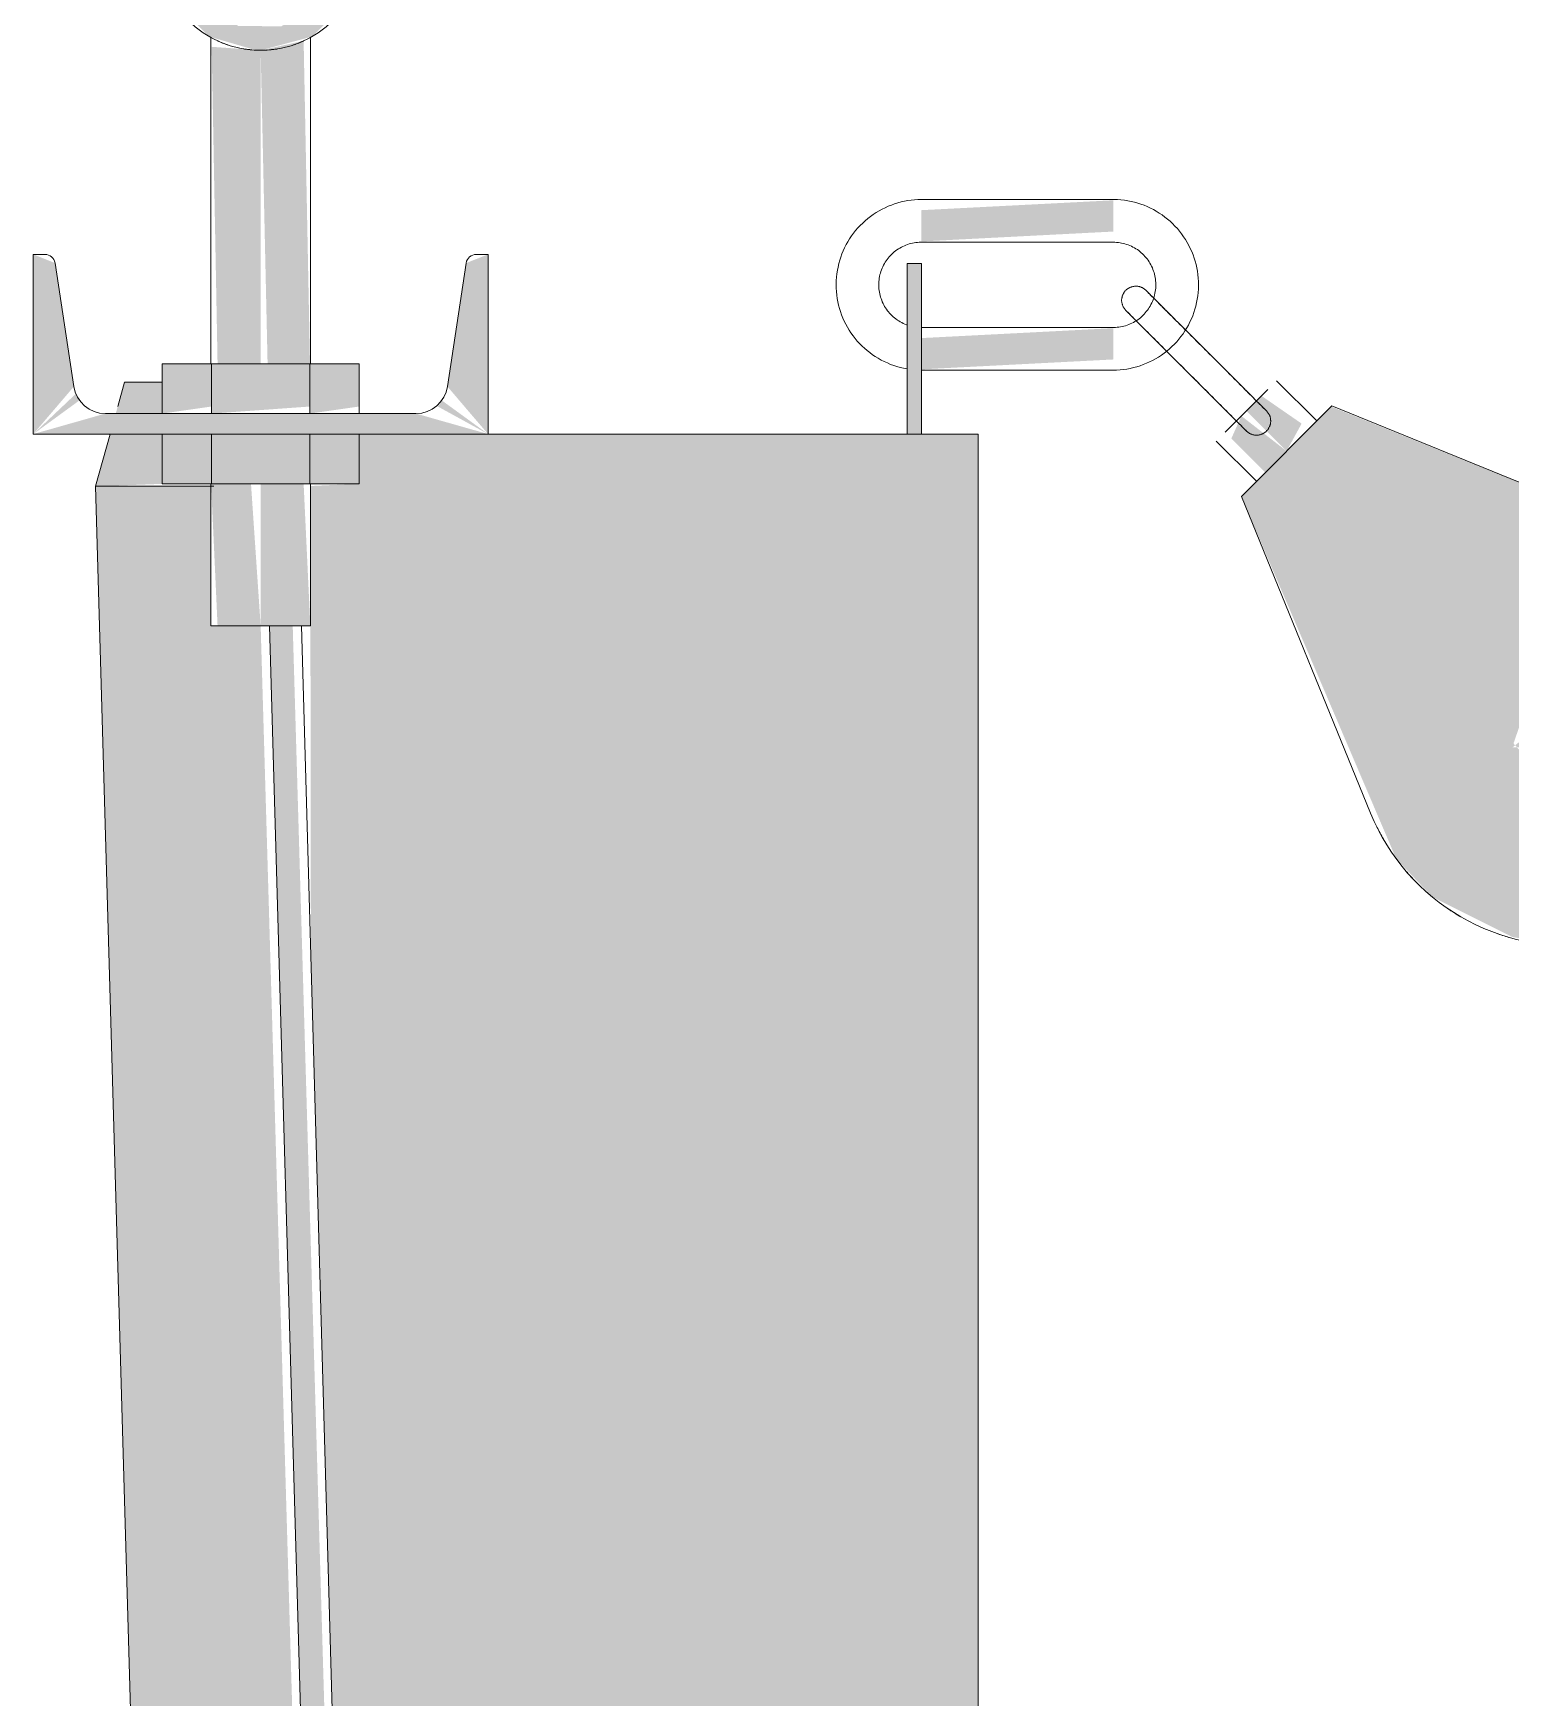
# Model space of a CAD drawing. Header units: inches. Extents: x -55396 to -733, y -290 to 853.
# Drawn here: x -25824.02 to -25811.02, y 270.26 to 284.9 of the extents above; entities that cross this region are included whole.
import ezdxf

# ---------------------------------------------------------------- set-up
doc = ezdxf.new("R2010")
doc.units = ezdxf.units.IN
doc.header["$MEASUREMENT"] = 0
doc.layers.add('Q-SPCQ', color=91, linetype='Continuous', lineweight=9)

# ---------------------------------------------------------------- blocks, each defined once
blk = doc.blocks.new('Basketball_Backstop-Performance_Sports_Systems-3103-Ceiling_Hung - 27_-0_ to 27_-11 7_8_-V29-Section 13')
at = {"layer": 'Q-SPCQ'}
for points in [[(-25822.015, 284.75), (-25821.562, 284.871), (-25821.23, 285.203), (-25821.113, 285.687), (-25821.23, 286.109), (-25821.265, 286.089), (-25821.302, 285.465), (-25821.503, 285.144), (-25821.832, 284.962), (-25822.209, 284.963), (-25822.546, 285.157), (-25822.742, 285.514), (-25822.874, 285.931), (-25822.916, 285.615), (-25822.8, 285.203), (-25822.468, 284.871), (-25822.088, 284.76)], [(-25816.203, 283.069), (-25814.515, 283.156), (-25814.515, 283.431), (-25816.203, 283.344), (-25816.203, 283.088)], [(-25816.203, 281.375), (-25816.203, 282.875), (-25816.328, 282.875), (-25816.328, 281.375)], [(-25816.203, 281.944), (-25814.515, 282.031), (-25814.515, 282.306), (-25816.203, 282.219), (-25816.203, 281.963)], [(-25822.881, 281.555), (-25822.448, 281.617), (-25822.448, 281.992), (-25822.881, 281.992), (-25822.881, 281.617)], [(-25822.448, 281.555), (-25821.582, 281.617), (-25821.582, 281.992), (-25822.448, 281.992), (-25822.448, 281.617)], [(-25821.582, 281.555), (-25821.149, 281.617), (-25821.149, 281.992), (-25821.582, 281.992), (-25821.582, 281.617)], [(-25812.99, 281.225), (-25812.858, 281.467), (-25813.211, 281.711), (-25813.344, 281.578)], [(-25813.178, 281.037), (-25812.99, 281.225), (-25813.388, 281.534), (-25813.476, 281.336), (-25813.296, 281.156)], [(-25822.881, 280.937), (-25822.448, 280.937), (-25822.448, 281.375), (-25822.881, 281.375)], [(-25822.448, 280.937), (-25821.582, 280.937), (-25821.582, 281.375), (-25822.448, 281.375)], [(-25821.582, 280.937), (-25821.149, 280.937), (-25821.149, 281.375), (-25821.582, 281.375)], [(-25818.307, 152.543), (-25822.015, 279.687), (-25822.453, 279.687), (-25822.453, 280.918), (-25823.467, 280.918), (-25819.801, 152.543), (-25819.672, 152.543)], [(-25818.307, 152.543), (-25818.282, 152.633), (-25818.365, 164.434), (-25821.733, 279.687), (-25821.938, 279.687), (-25818.368, 154.669)]]:
    blk.add_hatch(color=256, dxfattribs=at).paths.add_polyline_path(points, flags=0)
h = blk.add_hatch(color=256, dxfattribs=at)
h.paths.add_polyline_path([(-25822.325, 279.687), (-25822.015, 279.687), (-25822.1, 280.937), (-25822.451, 280.937), (-25822.394, 279.687)], flags=0)
h.paths.add_polyline_path([(-25822.203, 281.992), (-25822.015, 281.992), (-25822.015, 284.75), (-25822.446, 284.781), (-25822.394, 281.992), (-25822.262, 281.992)], flags=0)
h = blk.add_hatch(color=256, dxfattribs=at)
h.paths.add_polyline_path([(-25821.582, 279.687), (-25821.578, 279.687), (-25821.637, 280.937), (-25822.015, 280.937), (-25822.015, 279.687), (-25821.593, 279.687)], flags=0)
h.paths.add_polyline_path([(-25821.675, 281.992), (-25821.581, 281.992), (-25821.637, 284.833), (-25822.015, 284.75), (-25821.954, 281.992), (-25821.718, 281.992)], flags=0)
h = blk.add_hatch(color=256, dxfattribs=at)
h.paths.add_polyline_path([(-25820.015, 281.375), (-25820.015, 282.955), (-25820.207, 282.879), (-25820.372, 281.793), (-25820.222, 281.617)], flags=0)
h.paths.add_polyline_path([(-25820.015, 281.375), (-25820.422, 281.671), (-25820.456, 281.617)], flags=0)
h.paths.add_polyline_path([(-25824.015, 281.375), (-25820.015, 281.375), (-25820.649, 281.555), (-25823.381, 281.555)], flags=0)
h.paths.add_polyline_path([(-25824.015, 281.375), (-25823.609, 281.671), (-25823.641, 281.729), (-25823.759, 281.617)], flags=0)
h.paths.add_polyline_path([(-25824.015, 281.375), (-25823.658, 281.793), (-25823.824, 282.879), (-25824.015, 282.955), (-25824.015, 281.617)], flags=0)
h = blk.add_hatch(color=256, dxfattribs=at)
h.paths.add_polyline_path([(-25823.381, 280.918), (-25822.881, 280.937), (-25822.881, 281.375), (-25823.34, 281.375), (-25823.467, 280.918)], flags=0)
h.paths.add_polyline_path([(-25822.881, 281.555), (-25822.881, 281.832), (-25823.212, 281.832), (-25823.29, 281.555)], flags=0)
h = blk.add_hatch(color=256, dxfattribs=at)
h.paths.add_polyline_path([(-25810.427, 276.877), (-25809.973, 276.955), (-25809.552, 277.141), (-25809.189, 277.424), (-25808.872, 277.864), (-25808.72, 278.208), (-25808.642, 278.662), (-25808.696, 279.176), (-25808.823, 279.557), (-25809.071, 279.945), (-25809.405, 280.261), (-25810.384, 280.722), (-25812.598, 281.617), (-25813.388, 280.827), (-25812.026, 277.64), (-25811.71, 277.305), (-25811.003, 276.951), (-25810.646, 276.894)], flags=0)
h.paths.add_polyline_path([(-25810.646, 278.262), (-25810.515, 278.469), (-25810.676, 278.463), (-25810.658, 278.343)], flags=0)
h.paths.add_polyline_path([(-25811.003, 278.619), (-25810.765, 278.625), (-25810.792, 278.787), (-25810.905, 278.697)], flags=0)
h.paths.add_polyline_path([(-25810.872, 279.107), (-25810.731, 278.927), (-25810.732, 279.052), (-25810.807, 279.081)], flags=0)
h.paths.add_polyline_path([(-25810.027, 278.881), (-25810.268, 278.881), (-25810.174, 278.764), (-25810.055, 278.859)], flags=0)
h.paths.add_polyline_path([(-25810.158, 278.393), (-25810.299, 278.574), (-25810.338, 278.464), (-25810.25, 278.429)], flags=0)
h.paths.add_polyline_path([(-25810.646, 278.262), (-25810.994, 278.654), (-25810.833, 279.118), (-25810.322, 279.176), (-25810.051, 278.794), (-25810.221, 278.376), (-25810.628, 278.267)], flags=0)
h.paths.add_polyline_path([(-25810.345, 278.971), (-25810.434, 279.176), (-25810.515, 279.031), (-25810.372, 278.991)], flags=0)
h = blk.add_hatch(color=256, dxfattribs=at)
h.paths.add_polyline_path([(-25819.801, 116), (-25819.015, 116), (-25819.035, 119.783), (-25822.328, 119.75), (-25822.328, 116), (-25819.873, 116)], flags=0)
h.paths.add_polyline_path([(-25819.015, 120.217), (-25819.081, 128.75), (-25822.328, 128.75), (-25822.319, 128.312), (-25821.64, 128.312), (-25821.64, 128.125), (-25822.328, 128.125), (-25822.325, 120.204), (-25821.34, 120.233), (-25820.11, 120.242), (-25819.037, 120.217)], flags=0)
h.paths.add_polyline_path([(-25819.505, 120), (-25819.015, 120.125), (-25819.037, 120.207), (-25819.359, 120.065)], flags=0)
h.paths.add_polyline_path([(-25819.015, 119.823), (-25819.036, 119.938), (-25819.159, 119.875), (-25819.035, 119.83)], flags=0)
h.paths.add_polyline_path([(-25819.015, 129.25), (-25819.015, 135.471), (-25822.328, 135.438), (-25822.318, 129.875), (-25821.64, 129.875), (-25821.64, 129.687), (-25822.328, 129.687), (-25822.319, 129.25), (-25819.084, 129.25)], flags=0)
h.paths.add_polyline_path([(-25819.015, 135.904), (-25819.015, 152.543), (-25819.801, 152.543), (-25820.11, 161.788), (-25820.892, 161.753), (-25822.328, 161.75), (-25822.314, 135.891), (-25821.275, 135.925), (-25820.11, 135.929), (-25819.118, 135.906)], flags=0)
h.paths.add_polyline_path([(-25819.505, 135.687), (-25819.015, 135.812), (-25819.015, 135.904), (-25819.359, 135.752)], flags=0)
h.paths.add_polyline_path([(-25819.015, 135.511), (-25819.015, 135.623), (-25819.326, 135.623), (-25819.117, 135.547)], flags=0)
h.paths.add_polyline_path([(-25821.971, 162.187), (-25820.078, 162.248), (-25821.884, 224.125), (-25822.328, 224.125), (-25822.296, 162.203), (-25822.097, 162.193)], flags=0)
h.paths.add_polyline_path([(-25819.015, 187.186), (-25819.015, 224.75), (-25820.088, 224.75), (-25819.202, 193.73)], flags=0)
h.paths.add_polyline_path([(-25821.851, 224.312), (-25821.884, 224.75), (-25822.328, 224.75), (-25822.254, 224.312), (-25821.884, 224.312)], flags=0)
h.paths.add_polyline_path([(-25822.215, 225.25), (-25821.877, 225.25), (-25821.973, 225.687), (-25822.328, 225.687), (-25822.253, 225.25)], flags=0)
h.paths.add_polyline_path([(-25820.102, 225.25), (-25819.015, 225.25), (-25819.015, 281.375), (-25821.149, 281.375), (-25821.149, 280.937), (-25821.579, 280.918), (-25821.573, 276.734), (-25820.138, 226.49)], flags=0)
h.paths.add_polyline_path([(-25821.995, 225.875), (-25821.895, 225.875), (-25822.328, 241.022), (-25822.253, 225.875), (-25822.215, 225.875)], flags=0)
h = blk.add_hatch(color=256, dxfattribs=at)
h.paths.add_polyline_path([(-25816.147, 116), (-25815.703, 116), (-25815.703, 119.125), (-25816.39, 119.125), (-25816.39, 119.312), (-25815.703, 119.312), (-25815.703, 119.75), (-25819.015, 119.75), (-25819.015, 116), (-25816.39, 116)], flags=0)
h.paths.add_polyline_path([(-25816.138, 120.25), (-25815.703, 120.25), (-25815.703, 120.687), (-25816.39, 120.687), (-25816.39, 120.875), (-25815.703, 120.875), (-25815.703, 128.788), (-25817.107, 128.752), (-25819.015, 128.75), (-25818.993, 120.25), (-25816.147, 120.25)], flags=0)
h.paths.add_polyline_path([(-25819.015, 129.217), (-25816.524, 129.221), (-25815.703, 129.208), (-25815.703, 134.812), (-25816.39, 134.812), (-25816.39, 135), (-25815.703, 135), (-25815.703, 135.437), (-25819.015, 135.437), (-25819.015, 129.241)], flags=0)
h.paths.add_polyline_path([(-25818.525, 129), (-25819.015, 129.125), (-25818.948, 129.056)], flags=0)
h.paths.add_polyline_path([(-25819.015, 128.823), (-25818.525, 129), (-25819.015, 128.875)], flags=0)
h.paths.add_polyline_path([(-25816.39, 135.937), (-25815.703, 135.937), (-25815.703, 136.375), (-25816.39, 136.375), (-25816.39, 136.562), (-25815.703, 136.562), (-25815.785, 161.125), (-25816.39, 161.125), (-25816.39, 161.312), (-25815.703, 161.312), (-25815.784, 161.75), (-25818.289, 161.75), (-25818.282, 159.551), (-25818.307, 152.543), (-25819.015, 152.543), (-25819.015, 135.937), (-25816.609, 135.937)], flags=0)
h.paths.add_polyline_path([(-25816.147, 162.25), (-25815.703, 162.25), (-25815.784, 162.687), (-25816.39, 162.687), (-25816.39, 162.875), (-25815.703, 162.875), (-25815.741, 224.784), (-25817.107, 224.752), (-25819.015, 224.75), (-25819.015, 187.186), (-25818.282, 162.25), (-25816.39, 162.25)], flags=0)
h.paths.add_polyline_path([(-25819.015, 225.217), (-25816.325, 225.206), (-25815.703, 225.208), (-25815.703, 281.375), (-25819.015, 281.375), (-25819.015, 225.241)], flags=0)
h.paths.add_polyline_path([(-25818.525, 225), (-25819.015, 225.125), (-25819.015, 225.065)], flags=0)
h.paths.add_polyline_path([(-25819.015, 224.823), (-25818.525, 225), (-25819.015, 224.875)], flags=0)
for p, q in [((-25822.453, 284.862), (-25822.453, 281.992)), ((-25822.453, 284.862), (-25822.453, 281.992)), ((-25821.578, 281.992), (-25821.578, 284.862)), ((-25821.578, 281.992), (-25821.578, 284.862)), ((-25814.515, 283.437), (-25816.203, 283.437)), ((-25816.203, 283.062), (-25814.515, 283.062)), ((-25823.913, 282.955), (-25824.015, 282.955)), ((-25824.015, 282.955), (-25824.015, 281.375)), ((-25823.658, 281.793), (-25823.824, 282.879)), ((-25820.207, 282.879), (-25820.372, 281.793)), ((-25820.015, 282.955), (-25820.118, 282.955)), ((-25820.015, 281.375), (-25820.015, 282.955)), ((-25816.328, 281.375), (-25816.328, 282.875)), ((-25816.203, 282.875), (-25816.328, 282.875)), ((-25816.203, 282.875), (-25816.203, 281.375)), ((-25814.515, 282.312), (-25816.203, 282.312)), ((-25822.881, 281.992), (-25822.448, 281.992)), ((-25822.881, 281.992), (-25822.881, 281.555)), ((-25822.448, 281.992), (-25821.582, 281.992)), ((-25822.448, 281.992), (-25822.448, 281.555)), ((-25821.582, 281.992), (-25821.149, 281.992)), ((-25821.582, 281.992), (-25821.582, 281.555)), ((-25821.149, 281.555), (-25821.149, 281.992)), ((-25823.212, 281.832), (-25823.272, 281.617)), ((-25822.881, 281.832), (-25823.212, 281.832)), ((-25816.203, 281.937), (-25814.515, 281.937)), ((-25812.725, 281.49), (-25813.078, 281.844)), ((-25813.344, 281.578), (-25813.156, 281.766)), ((-25820.649, 281.555), (-25823.381, 281.555)), ((-25813.531, 281.391), (-25813.344, 281.578)), ((-25812.592, 281.623), (-25813.388, 280.827)), ((-25809.807, 280.486), (-25812.592, 281.623)), ((-25824.015, 281.375), (-25820.015, 281.375)), ((-25823.34, 281.375), (-25823.467, 280.918)), ((-25822.881, 281.375), (-25822.881, 280.937)), ((-25822.448, 281.375), (-25822.448, 280.937)), ((-25821.582, 281.375), (-25821.582, 280.937)), ((-25821.149, 280.937), (-25821.149, 281.375)), ((-25820.021, 281.375), (-25819.015, 281.375)), ((-25819.015, 281.375), (-25815.703, 281.375)), ((-25815.703, 225.161), (-25815.703, 281.375)), ((-25813.609, 281.313), (-25813.255, 280.96)), ((-25822.448, 280.937), (-25822.881, 280.937)), ((-25822.453, 280.937), (-25822.453, 279.687)), ((-25821.582, 280.937), (-25822.448, 280.937)), ((-25821.149, 280.937), (-25821.582, 280.937)), ((-25821.578, 279.687), (-25821.578, 280.937)), ((-25823.467, 280.918), (-25822.427, 280.918)), ((-25823.467, 280.918), (-25819.801, 152.543)), ((-25813.388, 280.827), (-25812.251, 278.042)), ((-25822.015, 279.687), (-25822.453, 279.687)), ((-25821.578, 279.687), (-25822.015, 279.687)), ((-25821.938, 279.687), (-25818.307, 152.543)), ((-25821.657, 279.687), (-25818.305, 162.328))]:
    blk.add_line(p, q, dxfattribs=at)
at = {"layer": 'Q-SPCQ', "flags": 128}
for points in [[(-25816.203, 283.437), (-25816.233, 283.437), (-25816.263, 283.435), (-25816.293, 283.432), (-25816.322, 283.428), (-25816.352, 283.423), (-25816.381, 283.416), (-25816.41, 283.408), (-25816.439, 283.399), (-25816.467, 283.389), (-25816.495, 283.378), (-25816.522, 283.366), (-25816.549, 283.353), (-25816.575, 283.338), (-25816.601, 283.323), (-25816.626, 283.307), (-25816.651, 283.289), (-25816.674, 283.271), (-25816.697, 283.251), (-25816.719, 283.231), (-25816.741, 283.21), (-25816.761, 283.188), (-25816.781, 283.165), (-25816.799, 283.142), (-25816.817, 283.118), (-25816.834, 283.093), (-25816.85, 283.067), (-25816.864, 283.041), (-25816.878, 283.014), (-25816.89, 282.987), (-25816.902, 282.959), (-25816.912, 282.931), (-25816.921, 282.903), (-25816.929, 282.874), (-25816.936, 282.844), (-25816.942, 282.815), (-25816.946, 282.785), (-25816.95, 282.756), (-25816.952, 282.726), (-25816.953, 282.696), (-25816.953, 282.687)], [(-25813.765, 282.687), (-25813.766, 282.717), (-25813.768, 282.747), (-25813.771, 282.777), (-25813.775, 282.807), (-25813.78, 282.837), (-25813.787, 282.866), (-25813.794, 282.895), (-25813.803, 282.923), (-25813.813, 282.952), (-25813.824, 282.98), (-25813.837, 283.007), (-25813.85, 283.034), (-25813.864, 283.06), (-25813.88, 283.086), (-25813.896, 283.111), (-25813.914, 283.135), (-25813.932, 283.159), (-25813.951, 283.182), (-25813.972, 283.204), (-25813.993, 283.226), (-25814.015, 283.246), (-25814.037, 283.266), (-25814.061, 283.284), (-25814.085, 283.302), (-25814.11, 283.319), (-25814.136, 283.334), (-25814.162, 283.349), (-25814.188, 283.363), (-25814.216, 283.375), (-25814.243, 283.387), (-25814.272, 283.397), (-25814.3, 283.406), (-25814.329, 283.414), (-25814.358, 283.421), (-25814.388, 283.427), (-25814.417, 283.431), (-25814.447, 283.434), (-25814.477, 283.437), (-25814.507, 283.437), (-25814.515, 283.437)], [(-25816.578, 282.687), (-25816.577, 282.702), (-25816.577, 282.717), (-25816.575, 282.732), (-25816.573, 282.747), (-25816.57, 282.762), (-25816.567, 282.777), (-25816.563, 282.791), (-25816.559, 282.805), (-25816.554, 282.82), (-25816.548, 282.834), (-25816.542, 282.847), (-25816.535, 282.861), (-25816.528, 282.874), (-25816.52, 282.887), (-25816.512, 282.899), (-25816.504, 282.911), (-25816.494, 282.923), (-25816.485, 282.935), (-25816.475, 282.946), (-25816.464, 282.957), (-25816.453, 282.967), (-25816.442, 282.977), (-25816.43, 282.986), (-25816.418, 282.995), (-25816.405, 283.003), (-25816.393, 283.011), (-25816.379, 283.018), (-25816.366, 283.025), (-25816.352, 283.031), (-25816.339, 283.037), (-25816.325, 283.042), (-25816.31, 283.047), (-25816.296, 283.051), (-25816.281, 283.054), (-25816.266, 283.057), (-25816.252, 283.059), (-25816.237, 283.061), (-25816.222, 283.062), (-25816.207, 283.062), (-25816.203, 283.062)], [(-25814.515, 283.062), (-25814.5, 283.062), (-25814.485, 283.061), (-25814.47, 283.06), (-25814.455, 283.058), (-25814.441, 283.055), (-25814.426, 283.052), (-25814.412, 283.048), (-25814.397, 283.043), (-25814.383, 283.038), (-25814.369, 283.033), (-25814.355, 283.027), (-25814.342, 283.02), (-25814.329, 283.013), (-25814.316, 283.005), (-25814.303, 282.997), (-25814.291, 282.988), (-25814.279, 282.979), (-25814.268, 282.969), (-25814.257, 282.959), (-25814.246, 282.949), (-25814.236, 282.938), (-25814.226, 282.926), (-25814.217, 282.915), (-25814.208, 282.903), (-25814.2, 282.89), (-25814.192, 282.877), (-25814.184, 282.864), (-25814.178, 282.851), (-25814.171, 282.837), (-25814.166, 282.823), (-25814.161, 282.809), (-25814.156, 282.795), (-25814.152, 282.781), (-25814.149, 282.766), (-25814.146, 282.751), (-25814.143, 282.736), (-25814.142, 282.722), (-25814.141, 282.707), (-25814.14, 282.692), (-25814.14, 282.687)], [(-25816.953, 282.687), (-25816.952, 282.658), (-25816.95, 282.628), (-25816.947, 282.598), (-25816.943, 282.568), (-25816.938, 282.538), (-25816.931, 282.509), (-25816.924, 282.48), (-25816.915, 282.452), (-25816.905, 282.423), (-25816.894, 282.395), (-25816.881, 282.368), (-25816.868, 282.341), (-25816.854, 282.315), (-25816.838, 282.289), (-25816.822, 282.264), (-25816.804, 282.24), (-25816.786, 282.216), (-25816.767, 282.193), (-25816.746, 282.171), (-25816.725, 282.149), (-25816.703, 282.129), (-25816.681, 282.109), (-25816.657, 282.091), (-25816.633, 282.073), (-25816.608, 282.056), (-25816.582, 282.041), (-25816.556, 282.026), (-25816.529, 282.012), (-25816.502, 282), (-25816.474, 281.988), (-25816.446, 281.978), (-25816.418, 281.969), (-25816.389, 281.961), (-25816.36, 281.954), (-25816.33, 281.948)], [(-25816.335, 282.337), (-25816.349, 282.342), (-25816.362, 282.348), (-25816.376, 282.355), (-25816.389, 282.362), (-25816.402, 282.37), (-25816.414, 282.378), (-25816.427, 282.387), (-25816.439, 282.396), (-25816.45, 282.406), (-25816.461, 282.416), (-25816.472, 282.426), (-25816.482, 282.437), (-25816.492, 282.449), (-25816.501, 282.46), (-25816.51, 282.472), (-25816.518, 282.485), (-25816.526, 282.498), (-25816.533, 282.511), (-25816.54, 282.524), (-25816.547, 282.538), (-25816.552, 282.552), (-25816.557, 282.566), (-25816.562, 282.58), (-25816.566, 282.594), (-25816.569, 282.609), (-25816.572, 282.624), (-25816.575, 282.639), (-25816.576, 282.653), (-25816.577, 282.668), (-25816.578, 282.683), (-25816.578, 282.687)], [(-25814.515, 281.937), (-25814.485, 281.938), (-25814.455, 281.94), (-25814.425, 281.943), (-25814.396, 281.947), (-25814.366, 281.952), (-25814.337, 281.959), (-25814.308, 281.967), (-25814.279, 281.976), (-25814.251, 281.986), (-25814.223, 281.997), (-25814.196, 282.009), (-25814.169, 282.022), (-25814.143, 282.037), (-25814.117, 282.052), (-25814.092, 282.068), (-25814.067, 282.086), (-25814.044, 282.104), (-25814.021, 282.124), (-25813.999, 282.144), (-25813.977, 282.165), (-25813.957, 282.187), (-25813.937, 282.21), (-25813.919, 282.233), (-25813.901, 282.257), (-25813.884, 282.282), (-25813.868, 282.308), (-25813.854, 282.334), (-25813.84, 282.361), (-25813.828, 282.388), (-25813.816, 282.416), (-25813.806, 282.444), (-25813.797, 282.472), (-25813.789, 282.501), (-25813.782, 282.531), (-25813.776, 282.56), (-25813.772, 282.59), (-25813.768, 282.619), (-25813.766, 282.649), (-25813.765, 282.679), (-25813.765, 282.687)], [(-25814.14, 282.687), (-25814.141, 282.673), (-25814.141, 282.658), (-25814.143, 282.643), (-25814.145, 282.628), (-25814.148, 282.613), (-25814.151, 282.598), (-25814.155, 282.584), (-25814.159, 282.57), (-25814.164, 282.555), (-25814.17, 282.541), (-25814.176, 282.528), (-25814.183, 282.514), (-25814.19, 282.501), (-25814.198, 282.488), (-25814.206, 282.476), (-25814.214, 282.464), (-25814.224, 282.452), (-25814.233, 282.44), (-25814.243, 282.429), (-25814.254, 282.418), (-25814.265, 282.408), (-25814.276, 282.398), (-25814.288, 282.389), (-25814.3, 282.38), (-25814.313, 282.372), (-25814.325, 282.364), (-25814.338, 282.357), (-25814.352, 282.35), (-25814.365, 282.344), (-25814.379, 282.338), (-25814.393, 282.333), (-25814.408, 282.328), (-25814.422, 282.324), (-25814.437, 282.321), (-25814.451, 282.318), (-25814.466, 282.316), (-25814.481, 282.314), (-25814.496, 282.313), (-25814.511, 282.313), (-25814.515, 282.312)], [(-25814.404, 282.462), (-25814.408, 282.466), (-25814.411, 282.47), (-25814.414, 282.474), (-25814.417, 282.478), (-25814.42, 282.482), (-25814.423, 282.486), (-25814.425, 282.49), (-25814.428, 282.495), (-25814.43, 282.499), (-25814.432, 282.504), (-25814.434, 282.508), (-25814.435, 282.513), (-25814.437, 282.518), (-25814.438, 282.523), (-25814.439, 282.528), (-25814.44, 282.533), (-25814.44, 282.538), (-25814.441, 282.543), (-25814.441, 282.548), (-25814.441, 282.553), (-25814.441, 282.558), (-25814.44, 282.563), (-25814.44, 282.567), (-25814.439, 282.572), (-25814.438, 282.577), (-25814.437, 282.582), (-25814.436, 282.587), (-25814.434, 282.592), (-25814.432, 282.596), (-25814.43, 282.601), (-25814.428, 282.606), (-25814.426, 282.61), (-25814.423, 282.614), (-25814.421, 282.619), (-25814.418, 282.623), (-25814.415, 282.627), (-25814.412, 282.631), (-25814.409, 282.634), (-25814.405, 282.638), (-25814.404, 282.639)], [(-25814.404, 282.639), (-25814.401, 282.643), (-25814.397, 282.646), (-25814.393, 282.649), (-25814.389, 282.652), (-25814.385, 282.655), (-25814.381, 282.658), (-25814.376, 282.66), (-25814.372, 282.662), (-25814.368, 282.665), (-25814.363, 282.667), (-25814.358, 282.668), (-25814.354, 282.67), (-25814.349, 282.671), (-25814.344, 282.673), (-25814.339, 282.674), (-25814.334, 282.674), (-25814.329, 282.675), (-25814.324, 282.675), (-25814.319, 282.676), (-25814.314, 282.676), (-25814.309, 282.676), (-25814.304, 282.675), (-25814.299, 282.675), (-25814.294, 282.674), (-25814.289, 282.673), (-25814.284, 282.672), (-25814.28, 282.67), (-25814.275, 282.669), (-25814.27, 282.667), (-25814.266, 282.665), (-25814.261, 282.663), (-25814.257, 282.661), (-25814.252, 282.658), (-25814.248, 282.656), (-25814.244, 282.653), (-25814.24, 282.65), (-25814.236, 282.647), (-25814.232, 282.643), (-25814.228, 282.64), (-25814.228, 282.639)], [(-25813.697, 282.109), (-25813.718, 282.13), (-25813.74, 282.151), (-25813.761, 282.172), (-25813.782, 282.193), (-25813.803, 282.214), (-25813.823, 282.235), (-25813.844, 282.255), (-25813.864, 282.276), (-25813.884, 282.296), (-25813.904, 282.315), (-25813.923, 282.335), (-25813.942, 282.354), (-25813.961, 282.372), (-25813.979, 282.39), (-25813.997, 282.408), (-25814.014, 282.425), (-25814.031, 282.442), (-25814.047, 282.458), (-25814.063, 282.474), (-25814.078, 282.489), (-25814.092, 282.504), (-25814.106, 282.518), (-25814.119, 282.531), (-25814.132, 282.543), (-25814.143, 282.555), (-25814.155, 282.566), (-25814.165, 282.576), (-25814.175, 282.586), (-25814.183, 282.595), (-25814.191, 282.603), (-25814.199, 282.61), (-25814.205, 282.617), (-25814.211, 282.622), (-25814.216, 282.627), (-25814.22, 282.631), (-25814.223, 282.635), (-25814.225, 282.637), (-25814.227, 282.638), (-25814.228, 282.639)], [(-25814.228, 282.639), (-25814.227, 282.639), (-25814.226, 282.637), (-25814.224, 282.635), (-25814.221, 282.632), (-25814.217, 282.629), (-25814.212, 282.624), (-25814.207, 282.618), (-25814.201, 282.612), (-25814.194, 282.605), (-25814.186, 282.597), (-25814.177, 282.589), (-25814.168, 282.579), (-25814.157, 282.569), (-25814.147, 282.558), (-25814.135, 282.546), (-25814.123, 282.534), (-25814.11, 282.521), (-25814.096, 282.507), (-25814.082, 282.493), (-25814.067, 282.478), (-25814.051, 282.463), (-25814.035, 282.447), (-25814.018, 282.43), (-25814.001, 282.413), (-25813.984, 282.395), (-25813.966, 282.377), (-25813.947, 282.359), (-25813.928, 282.34), (-25813.909, 282.321), (-25813.889, 282.301), (-25813.869, 282.281), (-25813.849, 282.261), (-25813.829, 282.24), (-25813.808, 282.22), (-25813.787, 282.199), (-25813.766, 282.178), (-25813.745, 282.157), (-25813.724, 282.136), (-25813.703, 282.114), (-25813.697, 282.109)], [(-25813.874, 281.932), (-25813.895, 281.953), (-25813.916, 281.974), (-25813.937, 281.995), (-25813.958, 282.016), (-25813.979, 282.037), (-25814, 282.058), (-25814.021, 282.079), (-25814.041, 282.099), (-25814.061, 282.119), (-25814.081, 282.139), (-25814.1, 282.158), (-25814.119, 282.177), (-25814.137, 282.195), (-25814.156, 282.214), (-25814.173, 282.231), (-25814.191, 282.249), (-25814.207, 282.265), (-25814.224, 282.282), (-25814.239, 282.297), (-25814.254, 282.312), (-25814.269, 282.327), (-25814.283, 282.341), (-25814.296, 282.354), (-25814.308, 282.366), (-25814.32, 282.378), (-25814.331, 282.389), (-25814.342, 282.4), (-25814.351, 282.409), (-25814.36, 282.418), (-25814.368, 282.426), (-25814.376, 282.434), (-25814.382, 282.44), (-25814.388, 282.446), (-25814.393, 282.451), (-25814.397, 282.455), (-25814.4, 282.458), (-25814.402, 282.46), (-25814.404, 282.462), (-25814.404, 282.462)], [(-25814.404, 282.462), (-25814.404, 282.462), (-25814.403, 282.461), (-25814.4, 282.458), (-25814.398, 282.456), (-25814.394, 282.452), (-25814.389, 282.447), (-25814.384, 282.442), (-25814.377, 282.435), (-25814.37, 282.428), (-25814.362, 282.42), (-25814.354, 282.412), (-25814.344, 282.402), (-25814.334, 282.392), (-25814.323, 282.381), (-25814.312, 282.37), (-25814.299, 282.357), (-25814.286, 282.344), (-25814.273, 282.331), (-25814.258, 282.316), (-25814.243, 282.301), (-25814.228, 282.286), (-25814.212, 282.27), (-25814.195, 282.253), (-25814.178, 282.236), (-25814.161, 282.219), (-25814.142, 282.2), (-25814.124, 282.182), (-25814.105, 282.163), (-25814.086, 282.144), (-25814.066, 282.124), (-25814.046, 282.104), (-25814.026, 282.084), (-25814.006, 282.064), (-25813.985, 282.043), (-25813.964, 282.022), (-25813.943, 282.001), (-25813.922, 281.98), (-25813.901, 281.959), (-25813.88, 281.938), (-25813.874, 281.932)], [(-25813.697, 282.109), (-25813.676, 282.088), (-25813.655, 282.066), (-25813.634, 282.045), (-25813.613, 282.024), (-25813.592, 282.003), (-25813.571, 281.983), (-25813.551, 281.962), (-25813.53, 281.942), (-25813.51, 281.922), (-25813.491, 281.902), (-25813.471, 281.883), (-25813.452, 281.864), (-25813.434, 281.845), (-25813.416, 281.827), (-25813.398, 281.809), (-25813.38, 281.792), (-25813.364, 281.775), (-25813.348, 281.759), (-25813.332, 281.743), (-25813.317, 281.728), (-25813.302, 281.714), (-25813.288, 281.7), (-25813.275, 281.687)], [(-25813.167, 281.578), (-25813.167, 281.579), (-25813.169, 281.58), (-25813.171, 281.582), (-25813.174, 281.585), (-25813.177, 281.589), (-25813.182, 281.594), (-25813.188, 281.599), (-25813.194, 281.605), (-25813.201, 281.612), (-25813.209, 281.62), (-25813.217, 281.629), (-25813.227, 281.638), (-25813.237, 281.649), (-25813.248, 281.659), (-25813.26, 281.671), (-25813.272, 281.683), (-25813.285, 281.696), (-25813.299, 281.71), (-25813.313, 281.724), (-25813.328, 281.739), (-25813.343, 281.755), (-25813.359, 281.771), (-25813.376, 281.787), (-25813.393, 281.805), (-25813.411, 281.822), (-25813.429, 281.84), (-25813.447, 281.859), (-25813.466, 281.878), (-25813.485, 281.897), (-25813.505, 281.917), (-25813.525, 281.937), (-25813.545, 281.957), (-25813.566, 281.977), (-25813.586, 281.998), (-25813.607, 282.019), (-25813.628, 282.04), (-25813.649, 282.061), (-25813.67, 282.082), (-25813.691, 282.103), (-25813.697, 282.109)], [(-25813.874, 281.932), (-25813.853, 281.911), (-25813.832, 281.89), (-25813.81, 281.868), (-25813.789, 281.847), (-25813.769, 281.827), (-25813.748, 281.806), (-25813.727, 281.785), (-25813.707, 281.765), (-25813.687, 281.745), (-25813.667, 281.725), (-25813.648, 281.706), (-25813.629, 281.687), (-25813.61, 281.668), (-25813.592, 281.65), (-25813.575, 281.633), (-25813.557, 281.615), (-25813.541, 281.599), (-25813.524, 281.582), (-25813.509, 281.567), (-25813.494, 281.552), (-25813.479, 281.537), (-25813.465, 281.523), (-25813.452, 281.51), (-25813.44, 281.498), (-25813.428, 281.486), (-25813.417, 281.475), (-25813.406, 281.464), (-25813.397, 281.455), (-25813.388, 281.446), (-25813.38, 281.438), (-25813.372, 281.43), (-25813.366, 281.424), (-25813.36, 281.418), (-25813.355, 281.413), (-25813.351, 281.409), (-25813.348, 281.406), (-25813.346, 281.404), (-25813.344, 281.402), (-25813.344, 281.402)], [(-25813.449, 281.507), (-25813.462, 281.52), (-25813.475, 281.533), (-25813.49, 281.548), (-25813.504, 281.562), (-25813.52, 281.578), (-25813.536, 281.594), (-25813.553, 281.611), (-25813.57, 281.628), (-25813.587, 281.645), (-25813.606, 281.664), (-25813.624, 281.682), (-25813.643, 281.701), (-25813.662, 281.72), (-25813.682, 281.74), (-25813.702, 281.76), (-25813.722, 281.78), (-25813.742, 281.8), (-25813.763, 281.821), (-25813.784, 281.842), (-25813.805, 281.863), (-25813.826, 281.884), (-25813.847, 281.905), (-25813.868, 281.926), (-25813.874, 281.932)], [(-25813.24, 281.651), (-25813.229, 281.641), (-25813.22, 281.631), (-25813.211, 281.623), (-25813.203, 281.614), (-25813.196, 281.607), (-25813.189, 281.601), (-25813.183, 281.595), (-25813.179, 281.59), (-25813.175, 281.586), (-25813.171, 281.583), (-25813.169, 281.581), (-25813.168, 281.579), (-25813.167, 281.578)], [(-25813.167, 281.578), (-25813.163, 281.575), (-25813.16, 281.571), (-25813.157, 281.567), (-25813.154, 281.563), (-25813.151, 281.559), (-25813.148, 281.555), (-25813.146, 281.551), (-25813.144, 281.546), (-25813.141, 281.542), (-25813.139, 281.537), (-25813.138, 281.532), (-25813.136, 281.528), (-25813.135, 281.523), (-25813.133, 281.518), (-25813.132, 281.513), (-25813.132, 281.508), (-25813.131, 281.503), (-25813.131, 281.498), (-25813.13, 281.493), (-25813.13, 281.488), (-25813.13, 281.483), (-25813.131, 281.478), (-25813.131, 281.473), (-25813.132, 281.468), (-25813.133, 281.463), (-25813.134, 281.459), (-25813.136, 281.454), (-25813.137, 281.449), (-25813.139, 281.444), (-25813.141, 281.44), (-25813.143, 281.435), (-25813.145, 281.431), (-25813.148, 281.426), (-25813.15, 281.422), (-25813.153, 281.418), (-25813.156, 281.414), (-25813.159, 281.41), (-25813.163, 281.406), (-25813.166, 281.403), (-25813.167, 281.402)], [(-25813.344, 281.402), (-25813.344, 281.402), (-25813.345, 281.403), (-25813.347, 281.405), (-25813.35, 281.408), (-25813.354, 281.412), (-25813.359, 281.417), (-25813.364, 281.422), (-25813.371, 281.429), (-25813.378, 281.436), (-25813.386, 281.444), (-25813.394, 281.452), (-25813.404, 281.462), (-25813.414, 281.472)], [(-25813.167, 281.402), (-25813.17, 281.398), (-25813.174, 281.395), (-25813.178, 281.392), (-25813.182, 281.389), (-25813.186, 281.386), (-25813.19, 281.383), (-25813.195, 281.381), (-25813.199, 281.378), (-25813.204, 281.376), (-25813.208, 281.374), (-25813.213, 281.372), (-25813.218, 281.371), (-25813.222, 281.369), (-25813.227, 281.368), (-25813.232, 281.367), (-25813.237, 281.366), (-25813.242, 281.366), (-25813.247, 281.365), (-25813.252, 281.365), (-25813.257, 281.365), (-25813.262, 281.365), (-25813.267, 281.366), (-25813.272, 281.366), (-25813.277, 281.367), (-25813.282, 281.368), (-25813.287, 281.369), (-25813.292, 281.37), (-25813.296, 281.372), (-25813.301, 281.374), (-25813.306, 281.376), (-25813.31, 281.378), (-25813.315, 281.38), (-25813.319, 281.382), (-25813.323, 281.385), (-25813.327, 281.388), (-25813.331, 281.391), (-25813.335, 281.394), (-25813.339, 281.397), (-25813.343, 281.401), (-25813.344, 281.402)]]:
    blk.add_lwpolyline(points, dxfattribs=at)
at = {"layer": 'Q-SPCQ'}
for centre, radius, start, end in [((-25822.015, 285.656), 0.906, 180, 0), ((-25823.913, 282.865), 0.09, 8.6582, 90), ((-25820.118, 282.865), 0.09, 90, 171.3418), ((-25823.381, 281.835), 0.28, 188.6582, 270), ((-25820.649, 281.835), 0.28, 270, 351.3418), ((-25810.515, 278.75), 1.875, 202.1972, 67.8028), ((-25810.515, 278.75), 1.875, 206.3445, 210), ((-25810.515, 278.75), 1.875, 220.9704, 225), ((-25810.515, 278.75), 1.875, 235.6237, 240), ((-25810.515, 278.75), 1.875, 250.3226, 253.9411)]:
    blk.add_arc(centre, radius, start, end, dxfattribs=at)
for points, knots in [([(-25822.297, 284.795), (-25822.302, 284.796), (-25822.311, 284.799), (-25822.329, 284.806), (-25822.351, 284.814), (-25822.37, 284.822), (-25822.384, 284.829), (-25822.39, 284.831), (-25822.393, 284.833)], [0.2222222, 0.2222222, 0.2222222, 0.2222222, 0.2361111, 0.25, 0.2777778, 0.3055556, 0.3194444, 0.3333333, 0.3333333, 0.3333333, 0.3333333]), ([(-25822.015, 284.75), (-25822.041, 284.75), (-25822.08, 284.752), (-25822.13, 284.758), (-25822.155, 284.761), (-25822.167, 284.763)], [0, 0, 0, 0, 0.0555556, 0.0833333, 0.1111111, 0.1111111, 0.1111111, 0.1111111]), ([(-25821.864, 284.763), (-25821.876, 284.761), (-25821.9, 284.758), (-25821.95, 284.752), (-25821.989, 284.75), (-25822.015, 284.75)], [0.8888889, 0.8888889, 0.8888889, 0.8888889, 0.9166667, 0.9444444, 1, 1, 1, 1]), ([(-25821.637, 284.833), (-25821.64, 284.831), (-25821.647, 284.829), (-25821.661, 284.822), (-25821.68, 284.814), (-25821.701, 284.806), (-25821.719, 284.799), (-25821.729, 284.796), (-25821.733, 284.795)], [0.6666667, 0.6666667, 0.6666667, 0.6666667, 0.6805556, 0.6944444, 0.7222222, 0.75, 0.7638889, 0.7777778, 0.7777778, 0.7777778, 0.7777778])]:
    blk.add_open_spline(points, degree=3, knots=knots, dxfattribs=at)

msp = doc.modelspace()

# ---------------------------------------------------------------- block references
at = {"layer": 'Q-SPCQ'}
msp.add_blockref('Basketball_Backstop-Performance_Sports_Systems-3103-Ceiling_Hung - 27_-0_ to 27_-11 7_8_-V29-Section 13', (0, 0), dxfattribs=at)

doc.saveas('drawing.dxf')
